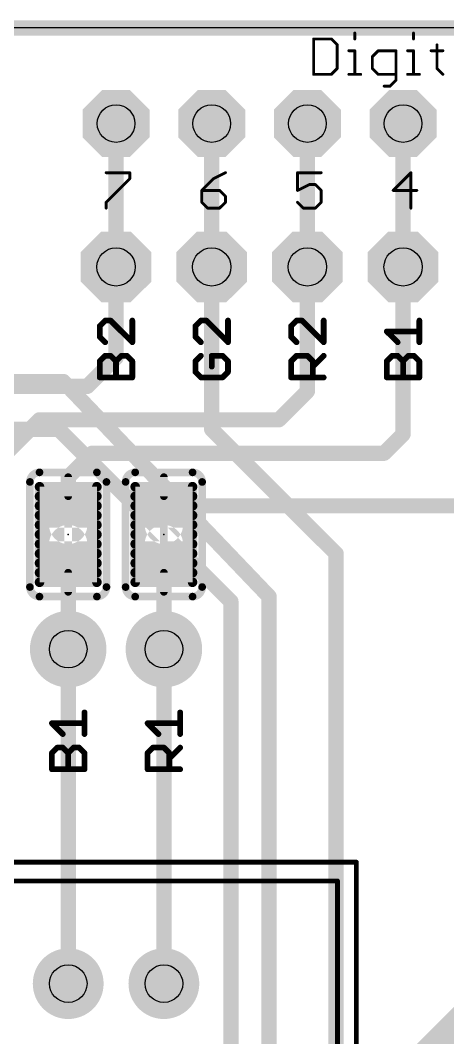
# Model space of a CAD drawing. Extents: x -15 to 76.8, y -9.1 to 59.1.
# Drawn here: x 43.18 to 54.52, y 26.5 to 53.54 of the extents above; entities that cross this region are included whole.
import ezdxf

# ---------------------------------------------------------------- set-up
doc = ezdxf.new("R2010")
doc.units = 0
for name, color, linetype in [('1', 12, 'CONTINUOUS'), ('16', 5, 'CONTINUOUS'), ('17', 110, 'CONTINUOUS'), ('20', 53, 'CONTINUOUS'), ('21', 40, 'CONTINUOUS'), ('23', 53, 'CONTINUOUS'), ('29', 253, 'CONTINUOUS'), ('44', 253, 'CONTINUOUS'), ('51', 253, 'CONTINUOUS')]:
    doc.layers.add(name, color=color, linetype=linetype)

# ---------------------------------------------------------------- blocks, each defined once
blk = doc.blocks.new('RECT')
blk.add_solid([(-0.5, -0.5), (0.5, -0.5), (-0.5, 0.5), (0.5, 0.5)])
blk = doc.blocks.new('OCTAGONP')
at = {"const_width": 0.5}
blk.add_lwpolyline([(-0.25, -0.1036), (-0.25, 0.1036), (-0.1036, 0.25), (0.1036, 0.25), (0.25, 0.1036), (0.25, -0.1036), (0.1036, -0.25), (-0.1036, -0.25), (-0.25, -0.1036), (-0.25, 0.1036)], dxfattribs=at)
blk = doc.blocks.new('ROUNDP')
at = {"const_width": 0.5}
blk.add_lwpolyline([(0, -0.25, 1), (0, 0.25, 1), (0, -0.25)], format="xyb", dxfattribs=at)

msp = doc.modelspace()

# ---------------------------------------------------------------- linework, layer by layer
at = {"layer": '1'}
for points, const_width in [([(0, 53.34), (68.58, 53.34)], 0.4064), ([(45.72, 44.577), (45.72, 46.99)], 0.4064), ([(50.8, 43.688), (50.8, 46.99)], 0.4064), ([(53.34, 42.545), (53.34, 46.99)], 0.4064), ([(44.958, 43.815), (45.72, 44.577)], 0.4064), ([(42.545, 43.815), (44.958, 43.815)], 0.4064), ([(50.038, 42.926), (50.8, 43.688)], 0.4064), ([(41.91, 41.148), (43.688, 42.926)], 0.4064), ([(43.688, 42.926), (50.038, 42.926)], 0.4064), ([(52.832, 42.037), (53.34, 42.545)], 0.4064), ([(44.45, 41.402), (45.085, 42.037)], 0.4064), ([(45.085, 42.037), (52.832, 42.037)], 0.4064), ([(44.45, 40.64), (44.45, 41.402)], 0.4064), ([(46.99, 40.64), (56.134, 40.64)], 0.4064), ([(44.45, 36.83), (44.45, 39.116)], 0.4064), ([(46.99, 39.116), (46.99, 36.83)], 0.4064), ([(60.706, 32.766), (49.3014, 21.3614)], 0.8128)]:
    msp.add_lwpolyline(points, dxfattribs=dict(at, const_width=const_width))
at = {"layer": '1', "const_width": 0.2032}
for points in [[(45.8216, 46.99, 1), (45.6184, 46.99)], [(50.9016, 46.99, 1), (50.6984, 46.99)], [(53.4416, 46.99, 1), (53.2384, 46.99)], [(45.6184, 44.577, 1), (45.8216, 44.577)], [(45.7918, 44.5052, 1), (45.6482, 44.6488)], [(44.8862, 43.8868, 1), (45.0298, 43.7432)], [(44.958, 43.7134, 1), (44.958, 43.9166)], [(50.8718, 43.6162, 1), (50.7282, 43.7598)], [(50.6984, 43.688, 1), (50.9016, 43.688)], [(43.688, 43.0276, 1), (43.688, 42.8244)], [(43.7598, 42.8542, 1), (43.6162, 42.9978)], [(49.9662, 42.9978, 1), (50.1098, 42.8542)], [(50.038, 42.8244, 1), (50.038, 43.0276)], [(53.4118, 42.4732, 1), (53.2682, 42.6168)], [(53.2384, 42.545, 1), (53.4416, 42.545)], [(45.085, 42.1386, 1), (45.085, 41.9354)], [(45.1568, 41.9652, 1), (45.0132, 42.1088)], [(52.7602, 42.1088, 1), (52.9038, 41.9652)], [(52.832, 41.9354, 1), (52.832, 42.1386)], [(44.5516, 41.402, 1), (44.3484, 41.402)], [(44.3782, 41.4738, 1), (44.5218, 41.3302)], [(46.99, 40.7416, 1), (46.99, 40.5384)], [(44.3484, 40.64, 1), (44.5516, 40.64)], [(44.5516, 39.116, 1), (44.3484, 39.116)], [(47.0916, 39.116, 1), (46.8884, 39.116)], [(44.3484, 36.83, 1), (44.5516, 36.83)], [(46.8884, 36.83, 1), (47.0916, 36.83)]]:
    msp.add_lwpolyline(points, format="xyb", dxfattribs=at)
at = {"layer": '16', "const_width": 0.4064}
for points in [[(0, 53.34), (68.58, 53.34)], [(45.72, 50.8), (45.72, 46.99)], [(48.26, 50.8), (48.26, 46.99)], [(50.8, 50.8), (50.8, 46.99)], [(53.34, 50.8), (53.34, 46.99)], [(48.26, 42.672), (48.26, 46.99)], [(40.386, 43.942), (44.323, 43.942)], [(44.323, 43.942), (49.784, 38.227)], [(40.132, 42.672), (44.196, 42.672)], [(44.196, 42.672), (48.768, 38.1)], [(51.562, 39.37), (48.26, 42.672)], [(51.562, 11.176), (51.562, 39.37)], [(49.784, 38.227), (49.784, 10.922)], [(48.768, 38.1), (48.768, 10.795)], [(44.45, 36.83), (44.45, 27.94)], [(46.99, 27.94), (46.99, 36.83)]]:
    msp.add_lwpolyline(points, dxfattribs=at)
at = {"layer": '16', "const_width": 0.2032}
for points in [[(45.8216, 50.8, 1), (45.6184, 50.8)], [(48.3616, 50.8, 1), (48.1584, 50.8)], [(50.9016, 50.8, 1), (50.6984, 50.8)], [(53.4416, 50.8, 1), (53.2384, 50.8)], [(45.6184, 46.99, 1), (45.8216, 46.99)], [(48.3616, 46.99, 1), (48.1584, 46.99)], [(48.1584, 46.99, 1), (48.3616, 46.99)], [(50.6984, 46.99, 1), (50.9016, 46.99)], [(53.2384, 46.99, 1), (53.4416, 46.99)], [(44.3965, 44.0122, 1), (44.2495, 43.8718)], [(44.323, 43.8404, 1), (44.323, 44.0436)], [(44.2678, 42.7438, 1), (44.1242, 42.6002)], [(44.196, 42.5704, 1), (44.196, 42.7736)], [(48.1584, 42.672, 1), (48.3616, 42.672)], [(48.3318, 42.7438, 1), (48.1882, 42.6002)], [(51.6636, 39.37, 1), (51.4604, 39.37)], [(51.4902, 39.2982, 1), (51.6338, 39.4418)], [(49.8856, 38.227, 1), (49.6824, 38.227)], [(49.7105, 38.1568, 1), (49.8575, 38.2972)], [(48.8696, 38.1, 1), (48.6664, 38.1)], [(48.6962, 38.0282, 1), (48.8398, 38.1718)], [(44.5516, 36.83, 1), (44.3484, 36.83)], [(47.0916, 36.83, 1), (46.8884, 36.83)], [(44.3484, 27.94, 1), (44.5516, 27.94)], [(46.8884, 27.94, 1), (47.0916, 27.94)]]:
    msp.add_lwpolyline(points, format="xyb", dxfattribs=at)
at = {"layer": '20'}
msp.add_line((64.516, 53.34), (0, 53.34), dxfattribs=at)
at = {"layer": '21'}
for points, const_width in [([(50.9841, 53.0487, 1), (50.946, 53.0487)], 0.0381), ([(50.9651, 53.0678, 1), (50.9651, 53.0297)], 0.0381), ([(51.4489, 53.0622, 1), (51.4219, 53.0352)], 0.0381), ([(51.4354, 53.0297, 1), (51.4354, 53.0678)], 0.0381), ([(52.0764, 53.2055, 1), (52.0383, 53.2055)], 0.0381), ([(52.0383, 53.0487, 1), (52.0764, 53.0487)], 0.0381), ([(53.6356, 53.2055, 1), (53.5975, 53.2055)], 0.0381), ([(53.5975, 53.0487, 1), (53.6356, 53.0487)], 0.0381), ([(51.6112, 52.8919, 1), (51.5731, 52.8919)], 0.0381), ([(51.5787, 52.8785, 1), (51.6056, 52.9054)], 0.0381), ([(51.9006, 52.7542, 1), (51.9006, 52.7161)], 0.0381), ([(52.0764, 52.7352, 1), (52.0383, 52.7352)], 0.0381), ([(52.0574, 52.7161, 1), (52.0574, 52.7542)], 0.0381), ([(52.6811, 52.7542, 1), (52.6811, 52.7161)], 0.0381), ([(52.6945, 52.7217, 1), (52.6676, 52.7486)], 0.0381), ([(53.1704, 52.7352, 1), (53.1323, 52.7352)], 0.0381), ([(53.1514, 52.7161, 1), (53.1514, 52.7542)], 0.0381), ([(53.4598, 52.7542, 1), (53.4598, 52.7161)], 0.0381), ([(53.6356, 52.7352, 1), (53.5975, 52.7352)], 0.0381), ([(53.6166, 52.7161, 1), (53.6166, 52.7542)], 0.0381), ([(54.0835, 52.7542, 1), (54.0835, 52.7161)], 0.0381), ([(54.2593, 52.8919, 1), (54.2212, 52.8919)], 0.0381), ([(54.397, 52.7161, 1), (54.397, 52.7542)], 0.0381), ([(52.5433, 52.5784, 1), (52.5052, 52.5784)], 0.0381), ([(52.5108, 52.5919, 1), (52.5378, 52.5649)], 0.0381), ([(51.5731, 52.2649, 1), (51.6112, 52.2649)], 0.0381), ([(51.6056, 52.2514, 1), (51.5787, 52.2783)], 0.0381), ([(52.5378, 52.2783, 1), (52.5108, 52.2514)], 0.0381), ([(52.5052, 52.2649, 1), (52.5433, 52.2649)], 0.0381), ([(54.2537, 52.2783, 1), (54.2268, 52.2514)], 0.0381), ([(54.2212, 52.2649, 1), (54.2593, 52.2649)], 0.0381), ([(50.946, 52.1081, 1), (50.9841, 52.1081)], 0.0381), ([(50.9651, 52.1272, 1), (50.9651, 52.0891)], 0.0381), ([(51.4219, 52.1216, 1), (51.4489, 52.0946)], 0.0381), ([(51.4354, 52.0891, 1), (51.4354, 52.1272)], 0.0381), ([(51.9006, 52.1272, 1), (51.9006, 52.0891)], 0.0381), ([(52.0383, 52.1081, 1), (52.0764, 52.1081)], 0.0381), ([(52.2142, 52.0891, 1), (52.2142, 52.1272)], 0.0381), ([(52.6811, 52.1272, 1), (52.6811, 52.0891)], 0.0381), ([(52.6676, 52.0946, 1), (52.6945, 52.1216)], 0.0381), ([(53.1323, 51.9513, 1), (53.1704, 51.9513)], 0.0381), ([(53.1648, 51.9379, 1), (53.1379, 51.9648)], 0.0381), ([(53.1514, 52.0891, 1), (53.1514, 52.1272)], 0.0381), ([(53.4598, 52.1272, 1), (53.4598, 52.0891)], 0.0381), ([(53.5975, 52.1081, 1), (53.6356, 52.1081)], 0.0381), ([(53.7734, 52.0891, 1), (53.7734, 52.1272)], 0.0381), ([(54.3836, 52.0946, 1), (54.4105, 52.1216)], 0.0381), ([(52.8378, 51.8136, 1), (52.8378, 51.7755)], 0.0381), ([(52.9811, 51.808, 1), (53.0081, 51.7811)], 0.0381), ([(52.9946, 51.7755, 1), (52.9946, 51.8136)], 0.0381), ([(45.4576, 49.5118, 1), (45.4576, 49.4737)], 0.0381), ([(46.1037, 49.4927, 1), (46.0656, 49.4927)], 0.0381), ([(46.0847, 49.4737, 1), (46.0847, 49.5118)], 0.0381), ([(48.6332, 49.4757, 1), (48.6161, 49.5097)], 0.0381), ([(50.5376, 49.5118, 1), (50.5376, 49.4737)], 0.0381), ([(50.5566, 49.4927, 1), (50.5185, 49.4927)], 0.0381), ([(51.1647, 49.4737, 1), (51.1647, 49.5118)], 0.0381), ([(53.5669, 49.4927, 1), (53.5288, 49.4927)], 0.0381), ([(53.5614, 49.4792, 1), (53.5344, 49.5062)], 0.0381), ([(46.0656, 49.3359, 1), (46.1037, 49.3359)], 0.0381), ([(46.0981, 49.3225, 1), (46.0712, 49.3494)], 0.0381), ([(48.3026, 49.353, 1), (48.3196, 49.3189)], 0.0381), ([(48.3246, 49.3225, 1), (48.2976, 49.3494)], 0.0381), ([(50.8511, 49.1982, 1), (50.8511, 49.1601)], 0.0381), ([(50.8596, 49.1621, 1), (50.8426, 49.1962)], 0.0381), ([(51.0214, 49.1926, 1), (50.9944, 49.1657)], 0.0381), ([(51.0079, 49.1601, 1), (51.0079, 49.1982)], 0.0381), ([(48.0166, 49.0224, 1), (47.9785, 49.0224)], 0.0381), ([(47.9976, 49.0415, 1), (47.9976, 49.0034)], 0.0381), ([(47.9841, 49.0359, 1), (48.0111, 49.0089)], 0.0381), ([(48.4814, 49.0359, 1), (48.4544, 49.0089)], 0.0381), ([(48.4679, 49.0034, 1), (48.4679, 49.0415)], 0.0381), ([(50.5291, 49.0394, 1), (50.5461, 49.0054)], 0.0381), ([(50.5185, 49.0224, 1), (50.5566, 49.0224)], 0.0381), ([(51.1837, 49.0224, 1), (51.1456, 49.0224)], 0.0381), ([(51.1512, 49.0089, 1), (51.1781, 49.0359)], 0.0381), ([(53.0776, 49.0415, 1), (53.0776, 49.0034)], 0.0381), ([(53.0641, 49.0359, 1), (53.0911, 49.0089)], 0.0381), ([(53.7047, 49.0034, 1), (53.7047, 49.0415)], 0.0381), ([(45.4766, 48.7089, 1), (45.4385, 48.7089)], 0.0381), ([(45.4441, 48.7223, 1), (45.4711, 48.6954)], 0.0381), ([(47.9785, 48.7089, 1), (48.0166, 48.7089)], 0.0381), ([(48.0111, 48.7223, 1), (47.9841, 48.6954)], 0.0381), ([(48.6437, 48.8656, 1), (48.6056, 48.8656)], 0.0381), ([(48.6056, 48.7089, 1), (48.6437, 48.7089)], 0.0381), ([(48.6112, 48.8522, 1), (48.6381, 48.8791)], 0.0381), ([(48.6381, 48.6954, 1), (48.6112, 48.7223)], 0.0381), ([(50.5511, 48.7223, 1), (50.5241, 48.6954)], 0.0381), ([(51.1456, 48.7089, 1), (51.1837, 48.7089)], 0.0381), ([(51.1781, 48.6954, 1), (51.1512, 48.7223)], 0.0381), ([(45.4385, 48.5521, 1), (45.4766, 48.5521)], 0.0381), ([(48.1543, 48.5712, 1), (48.1543, 48.5331)], 0.0381), ([(48.1409, 48.5386, 1), (48.1678, 48.5656)], 0.0381), ([(48.4544, 48.5656, 1), (48.4814, 48.5386)], 0.0381), ([(48.4679, 48.5331, 1), (48.4679, 48.5712)], 0.0381), ([(50.6943, 48.5712, 1), (50.6943, 48.5331)], 0.0381), ([(50.6809, 48.5386, 1), (50.7078, 48.5656)], 0.0381), ([(50.9944, 48.5656, 1), (51.0214, 48.5386)], 0.0381), ([(51.0079, 48.5331, 1), (51.0079, 48.5712)], 0.0381), ([(53.5288, 48.5521, 1), (53.5669, 48.5521)], 0.0381), ([(45.2605, 45.4468, 1), (45.3144, 45.3929)], 0.0762), ([(45.3256, 45.4199, 1), (45.2494, 45.4199)], 0.0762), ([(45.4315, 45.602, 1), (45.4315, 45.5258)], 0.0762), ([(45.4585, 45.537, 1), (45.4046, 45.5908)], 0.0762), ([(45.6025, 45.5908, 1), (45.5486, 45.537)], 0.0762), ([(45.5756, 45.5258, 1), (45.5756, 45.602)], 0.0762), ([(46.1899, 45.5639, 1), (46.1137, 45.5639)], 0.0762), ([(47.8005, 45.4468, 1), (47.8544, 45.3929)], 0.0762), ([(47.8656, 45.4199, 1), (47.7894, 45.4199)], 0.0762), ([(47.9715, 45.602, 1), (47.9715, 45.5258)], 0.0762), ([(47.9985, 45.537, 1), (47.9446, 45.5908)], 0.0762), ([(48.1425, 45.5908, 1), (48.0886, 45.537)], 0.0762), ([(48.1156, 45.5258, 1), (48.1156, 45.602)], 0.0762), ([(48.7299, 45.5639, 1), (48.6537, 45.5639)], 0.0762), ([(50.3405, 45.4468, 1), (50.3944, 45.3929)], 0.0762), ([(50.4056, 45.4199, 1), (50.3294, 45.4199)], 0.0762), ([(50.5115, 45.602, 1), (50.5115, 45.5258)], 0.0762), ([(50.5385, 45.537, 1), (50.4846, 45.5908)], 0.0762), ([(50.6825, 45.5908, 1), (50.6286, 45.537)], 0.0762), ([(50.6556, 45.5258, 1), (50.6556, 45.602)], 0.0762), ([(51.2699, 45.5639, 1), (51.1937, 45.5639)], 0.0762), ([(53.8099, 45.5639, 1), (53.7337, 45.5639)], 0.0762), ([(45.3144, 45.1587, 1), (45.2605, 45.1048)], 0.0762), ([(45.2494, 45.1317, 1), (45.3256, 45.1317)], 0.0762), ([(47.8544, 45.1587, 1), (47.8005, 45.1048)], 0.0762), ([(47.7894, 45.1317, 1), (47.8656, 45.1317)], 0.0762), ([(50.3944, 45.1587, 1), (50.3405, 45.1048)], 0.0762), ([(50.3294, 45.1317, 1), (50.4056, 45.1317)], 0.0762), ([(52.9344, 45.3027, 1), (52.8805, 45.2489)], 0.0762), ([(52.9075, 45.3139, 1), (52.9075, 45.2377)], 0.0762), ([(53.7718, 45.2377, 1), (53.7718, 45.3139)], 0.0762), ([(45.4046, 44.9607, 1), (45.4585, 45.0146)], 0.0762), ([(46.1137, 44.9877, 1), (46.1899, 44.9877)], 0.0762), ([(46.1249, 44.9607, 1), (46.1787, 45.0146)], 0.0762), ([(47.9446, 44.9607, 1), (47.9985, 45.0146)], 0.0762), ([(48.6537, 44.9877, 1), (48.7299, 44.9877)], 0.0762), ([(48.6649, 44.9607, 1), (48.7187, 45.0146)], 0.0762), ([(50.4846, 44.9607, 1), (50.5385, 45.0146)], 0.0762), ([(51.1937, 44.9877, 1), (51.2699, 44.9877)], 0.0762), ([(51.2049, 44.9607, 1), (51.2587, 45.0146)], 0.0762), ([(53.1686, 44.9607, 1), (53.2225, 45.0146)], 0.0762), ([(53.7337, 44.9877, 1), (53.8099, 44.9877)], 0.0762), ([(45.4315, 44.6665, 1), (45.4315, 44.5903)], 0.0762), ([(45.4585, 44.6014, 1), (45.4046, 44.6553)], 0.0762), ([(45.6025, 44.6553, 1), (45.5486, 44.6014)], 0.0762), ([(45.5756, 44.5903, 1), (45.5756, 44.6665)], 0.0762), ([(45.8637, 44.6665, 1), (45.8637, 44.5903)], 0.0762), ([(45.8906, 44.6014, 1), (45.8367, 44.6553)], 0.0762), ([(46.0347, 44.6553, 1), (45.9808, 44.6014)], 0.0762), ([(46.0077, 44.5903, 1), (46.0077, 44.6665)], 0.0762), ([(47.9985, 44.6014, 1), (47.9446, 44.6553)], 0.0762), ([(48.2596, 44.6665, 1), (48.2596, 44.5903)], 0.0762), ([(48.2977, 44.6284, 1), (48.2215, 44.6284)], 0.0762), ([(48.5747, 44.6553, 1), (48.5208, 44.6014)], 0.0762), ([(48.5477, 44.5903, 1), (48.5477, 44.6665)], 0.0762), ([(50.5115, 44.6665, 1), (50.5115, 44.5903)], 0.0762), ([(50.5385, 44.6014, 1), (50.4846, 44.6553)], 0.0762), ([(50.8266, 44.6553, 1), (50.7727, 44.6014)], 0.0762), ([(50.7996, 44.5903, 1), (50.7996, 44.6665)], 0.0762), ([(51.2587, 44.6014, 1), (51.2049, 44.6553)], 0.0762), ([(53.0515, 44.6665, 1), (53.0515, 44.5903)], 0.0762), ([(53.0785, 44.6014, 1), (53.0246, 44.6553)], 0.0762), ([(53.2225, 44.6553, 1), (53.1686, 44.6014)], 0.0762), ([(53.1956, 44.5903, 1), (53.1956, 44.6665)], 0.0762), ([(53.4837, 44.6665, 1), (53.4837, 44.5903)], 0.0762), ([(53.5106, 44.6014, 1), (53.4567, 44.6553)], 0.0762), ([(53.6547, 44.6553, 1), (53.6008, 44.6014)], 0.0762), ([(53.6277, 44.5903, 1), (53.6277, 44.6665)], 0.0762), ([(45.2605, 44.5113, 1), (45.3144, 44.4574)], 0.0762), ([(45.3256, 44.4843, 1), (45.2494, 44.4843)], 0.0762), ([(45.7577, 44.4843, 1), (45.6815, 44.4843)], 0.0762), ([(45.6927, 44.5113, 1), (45.7466, 44.4574)], 0.0762), ([(45.6927, 44.4574, 1), (45.7466, 44.5113)], 0.0762), ([(46.1899, 44.4843, 1), (46.1137, 44.4843)], 0.0762), ([(46.1249, 44.4574, 1), (46.1787, 44.5113)], 0.0762), ([(47.8005, 44.5113, 1), (47.8544, 44.4574)], 0.0762), ([(47.8656, 44.4843, 1), (47.7894, 44.4843)], 0.0762), ([(48.2215, 44.3403, 1), (48.2977, 44.3403)], 0.0762), ([(48.7299, 44.4843, 1), (48.6537, 44.4843)], 0.0762), ([(48.6649, 44.4574, 1), (48.7187, 44.5113)], 0.0762), ([(50.3405, 44.5113, 1), (50.3944, 44.4574)], 0.0762), ([(50.4056, 44.4843, 1), (50.3294, 44.4843)], 0.0762), ([(50.9167, 44.3672, 1), (50.9706, 44.3133)], 0.0762), ([(50.9818, 44.4843, 1), (50.9056, 44.4843)], 0.0762), ([(50.9167, 44.4574, 1), (50.9706, 44.5113)], 0.0762), ([(52.8805, 44.5113, 1), (52.9344, 44.4574)], 0.0762), ([(52.9456, 44.4843, 1), (52.8694, 44.4843)], 0.0762), ([(53.3777, 44.4843, 1), (53.3015, 44.4843)], 0.0762), ([(53.3127, 44.5113, 1), (53.3666, 44.4574)], 0.0762), ([(53.3127, 44.4574, 1), (53.3666, 44.5113)], 0.0762), ([(53.8099, 44.4843, 1), (53.7337, 44.4843)], 0.0762), ([(53.7449, 44.4574, 1), (53.7987, 44.5113)], 0.0762), ([(45.2875, 44.0903, 1), (45.2875, 44.0141)], 0.0762), ([(45.2494, 44.0522, 1), (45.3256, 44.0522)], 0.0762), ([(45.6815, 44.0522, 1), (45.7577, 44.0522)], 0.0762), ([(46.1137, 44.0522, 1), (46.1899, 44.0522)], 0.0762), ([(46.1518, 44.0141, 1), (46.1518, 44.0903)], 0.0762), ([(47.8544, 44.2232, 1), (47.8005, 44.1693)], 0.0762), ([(47.7894, 44.1962, 1), (47.8656, 44.1962)], 0.0762), ([(47.9715, 44.0903, 1), (47.9715, 44.0141)], 0.0762), ([(47.9446, 44.0252, 1), (47.9985, 44.0791)], 0.0762), ([(48.5208, 44.0791, 1), (48.5747, 44.0252)], 0.0762), ([(48.5477, 44.0141, 1), (48.5477, 44.0903)], 0.0762), ([(48.6537, 44.1962, 1), (48.7299, 44.1962)], 0.0762), ([(48.7187, 44.1693, 1), (48.6649, 44.2232)], 0.0762), ([(50.3675, 44.0903, 1), (50.3675, 44.0141)], 0.0762), ([(50.3294, 44.0522, 1), (50.4056, 44.0522)], 0.0762), ([(50.9056, 44.0522, 1), (50.9818, 44.0522)], 0.0762), ([(51.2318, 44.0141, 1), (51.2318, 44.0903)], 0.0762), ([(52.9075, 44.0903, 1), (52.9075, 44.0141)], 0.0762), ([(52.8694, 44.0522, 1), (52.9456, 44.0522)], 0.0762), ([(53.3015, 44.0522, 1), (53.3777, 44.0522)], 0.0762), ([(53.7337, 44.0522, 1), (53.8099, 44.0522)], 0.0762), ([(53.7718, 44.0141, 1), (53.7718, 44.0903)], 0.0762), ([(43.688, 41.529, 0.4142), (43.434, 41.275)], 0.2032), ([(43.4848, 41.275, 1), (43.3832, 41.275)], 0.1016), ([(43.688, 41.5798, 1), (43.688, 41.4782)], 0.1016), ([(43.688, 41.4782, 1), (43.688, 41.5798)], 0.1016), ([(45.466, 41.275, 0.4142), (45.212, 41.529)], 0.2032), ([(45.212, 41.5798, 1), (45.212, 41.4782)], 0.1016), ([(45.212, 41.4782, 1), (45.212, 41.5798)], 0.1016), ([(45.5168, 41.275, 1), (45.4152, 41.275)], 0.1016), ([(46.228, 41.529, 0.4142), (45.974, 41.275)], 0.2032), ([(46.0248, 41.275, 1), (45.9232, 41.275)], 0.1016), ([(46.228, 41.5798, 1), (46.228, 41.4782)], 0.1016), ([(46.228, 41.4782, 1), (46.228, 41.5798)], 0.1016), ([(48.006, 41.275, 0.4142), (47.752, 41.529)], 0.2032), ([(47.752, 41.5798, 1), (47.752, 41.4782)], 0.1016), ([(47.752, 41.4782, 1), (47.752, 41.5798)], 0.1016), ([(48.0568, 41.275, 1), (47.9552, 41.275)], 0.1016), ([(43.3832, 41.275, 1), (43.4848, 41.275)], 0.1016), ([(45.4152, 41.275, 1), (45.5168, 41.275)], 0.1016), ([(45.9232, 41.275, 1), (46.0248, 41.275)], 0.1016), ([(47.9552, 41.275, 1), (48.0568, 41.275)], 0.1016), ([(43.434, 38.481, 0.4142), (43.688, 38.227)], 0.2032), ([(43.4848, 38.481, 1), (43.3832, 38.481)], 0.1016), ([(43.3832, 38.481, 1), (43.4848, 38.481)], 0.1016), ([(45.212, 38.227, 0.4142), (45.466, 38.481)], 0.2032), ([(45.5168, 38.481, 1), (45.4152, 38.481)], 0.1016), ([(45.4152, 38.481, 1), (45.5168, 38.481)], 0.1016), ([(45.974, 38.481, 0.4142), (46.228, 38.227)], 0.2032), ([(46.0248, 38.481, 1), (45.9232, 38.481)], 0.1016), ([(45.9232, 38.481, 1), (46.0248, 38.481)], 0.1016), ([(47.752, 38.227, 0.4142), (48.006, 38.481)], 0.2032), ([(48.0568, 38.481, 1), (47.9552, 38.481)], 0.1016), ([(47.9552, 38.481, 1), (48.0568, 38.481)], 0.1016), ([(43.688, 38.2778, 1), (43.688, 38.1762)], 0.1016), ([(43.688, 38.1762, 1), (43.688, 38.2778)], 0.1016), ([(45.212, 38.2778, 1), (45.212, 38.1762)], 0.1016), ([(45.212, 38.1762, 1), (45.212, 38.2778)], 0.1016), ([(46.228, 38.2778, 1), (46.228, 38.1762)], 0.1016), ([(46.228, 38.1762, 1), (46.228, 38.2778)], 0.1016), ([(47.752, 38.2778, 1), (47.752, 38.1762)], 0.1016), ([(47.752, 38.1762, 1), (47.752, 38.2778)], 0.1016), ([(44.9199, 35.1499, 1), (44.8437, 35.1499)], 0.0762), ([(47.4599, 35.1499, 1), (47.3837, 35.1499)], 0.0762), ([(44.0444, 34.8887, 1), (43.9905, 34.8349)], 0.0762), ([(44.0175, 34.8999, 1), (44.0175, 34.8237)], 0.0762), ([(44.8818, 34.8237, 1), (44.8818, 34.8999)], 0.0762), ([(46.5844, 34.8887, 1), (46.5305, 34.8349)], 0.0762), ([(46.5575, 34.8999, 1), (46.5575, 34.8237)], 0.0762), ([(47.4218, 34.8237, 1), (47.4218, 34.8999)], 0.0762), ([(44.2786, 34.5467, 1), (44.3325, 34.6006)], 0.0762), ([(44.8437, 34.5737, 1), (44.9199, 34.5737)], 0.0762), ([(46.8186, 34.5467, 1), (46.8725, 34.6006)], 0.0762), ([(47.3837, 34.5737, 1), (47.4599, 34.5737)], 0.0762), ([(43.9905, 34.0973, 1), (44.0444, 34.0434)], 0.0762), ([(44.0556, 34.0703, 1), (43.9794, 34.0703)], 0.0762), ([(44.1615, 34.2525, 1), (44.1615, 34.1763)], 0.0762), ([(44.1885, 34.1874, 1), (44.1346, 34.2413)], 0.0762), ([(44.3325, 34.2413, 1), (44.2786, 34.1874)], 0.0762), ([(44.3056, 34.1763, 1), (44.3056, 34.2525)], 0.0762), ([(44.4877, 34.0703, 1), (44.4115, 34.0703)], 0.0762), ([(44.4227, 34.0973, 1), (44.4766, 34.0434)], 0.0762), ([(44.4227, 34.0434, 1), (44.4766, 34.0973)], 0.0762), ([(44.5937, 34.2525, 1), (44.5937, 34.1763)], 0.0762), ([(44.6206, 34.1874, 1), (44.5667, 34.2413)], 0.0762), ([(44.7647, 34.2413, 1), (44.7108, 34.1874)], 0.0762), ([(44.7377, 34.1763, 1), (44.7377, 34.2525)], 0.0762), ([(44.9199, 34.0703, 1), (44.8437, 34.0703)], 0.0762), ([(44.8549, 34.0434, 1), (44.9087, 34.0973)], 0.0762), ([(46.5305, 34.0973, 1), (46.5844, 34.0434)], 0.0762), ([(46.5956, 34.0703, 1), (46.5194, 34.0703)], 0.0762), ([(46.7015, 34.2525, 1), (46.7015, 34.1763)], 0.0762), ([(46.7285, 34.1874, 1), (46.6746, 34.2413)], 0.0762), ([(47.0166, 34.2413, 1), (46.9627, 34.1874)], 0.0762), ([(46.9896, 34.1763, 1), (46.9896, 34.2525)], 0.0762), ([(47.1718, 34.0703, 1), (47.0956, 34.0703)], 0.0762), ([(47.1067, 34.0434, 1), (47.1606, 34.0973)], 0.0762), ([(47.4487, 34.1874, 1), (47.3949, 34.2413)], 0.0762), ([(47.1067, 33.9532, 1), (47.1606, 33.8993)], 0.0762), ([(44.0175, 33.6763, 1), (44.0175, 33.6001)], 0.0762), ([(43.9794, 33.6382, 1), (44.0556, 33.6382)], 0.0762), ([(44.4115, 33.6382, 1), (44.4877, 33.6382)], 0.0762), ([(44.8437, 33.6382, 1), (44.9199, 33.6382)], 0.0762), ([(44.8818, 33.6001, 1), (44.8818, 33.6763)], 0.0762), ([(46.5575, 33.6763, 1), (46.5575, 33.6001)], 0.0762), ([(46.5194, 33.6382, 1), (46.5956, 33.6382)], 0.0762), ([(47.0956, 33.6382, 1), (47.1718, 33.6382)], 0.0762), ([(47.4218, 33.6001, 1), (47.4218, 33.6763)], 0.0762), ([(52.1318, 31.17, 1), (52.0682, 31.17)], 0.0635), ([(52.1, 31.1383, 1), (52.1, 31.2018)], 0.0635), ([(51.6318, 30.67, 1), (51.5682, 30.67)], 0.0635), ([(51.6, 30.6383, 1), (51.6, 30.7018)], 0.0635)]:
    msp.add_lwpolyline(points, format="xyb", dxfattribs=dict(at, const_width=const_width))
for points, const_width in [([(50.9651, 53.0487), (50.9651, 52.1081)], 0.0762), ([(51.4354, 53.0487), (50.9651, 53.0487)], 0.0762), ([(51.5922, 52.8919), (51.4354, 53.0487)], 0.0762), ([(52.0574, 53.2055), (52.0574, 53.0487)], 0.0762), ([(53.6166, 53.2055), (53.6166, 53.0487)], 0.0762), ([(51.5922, 52.2649), (51.5922, 52.8919)], 0.0762), ([(51.9006, 52.7352), (52.0574, 52.7352)], 0.0762), ([(52.0574, 52.7352), (52.0574, 52.1081)], 0.0762), ([(52.6811, 52.7352), (52.5243, 52.5784)], 0.0762), ([(53.1514, 52.7352), (52.6811, 52.7352)], 0.0762), ([(53.1514, 51.9513), (53.1514, 52.7352)], 0.0762), ([(53.4598, 52.7352), (53.6166, 52.7352)], 0.0762), ([(53.6166, 52.7352), (53.6166, 52.1081)], 0.0762), ([(54.0835, 52.7352), (54.397, 52.7352)], 0.0762), ([(54.2403, 52.8919), (54.2403, 52.2649)], 0.0762), ([(52.5243, 52.5784), (52.5243, 52.2649)], 0.0762), ([(51.4354, 52.1081), (51.5922, 52.2649)], 0.0762), ([(52.5243, 52.2649), (52.6811, 52.1081)], 0.0762), ([(54.2403, 52.2649), (54.397, 52.1081)], 0.0762), ([(50.9651, 52.1081), (51.4354, 52.1081)], 0.0762), ([(51.9006, 52.1081), (52.2142, 52.1081)], 0.0762), ([(52.6811, 52.1081), (53.1514, 52.1081)], 0.0762), ([(52.9946, 51.7946), (53.1514, 51.9513)], 0.0762), ([(53.4598, 52.1081), (53.7734, 52.1081)], 0.0762), ([(52.8378, 51.7946), (52.9946, 51.7946)], 0.0762), ([(45.4576, 49.4927), (46.0847, 49.4927)], 0.0762), ([(46.0847, 49.4927), (46.0847, 49.3359)], 0.0762), ([(48.6247, 49.4927), (48.3111, 49.3359)], 0.0762), ([(51.1647, 49.4927), (50.5376, 49.4927)], 0.0762), ([(50.5376, 49.4927), (50.5376, 49.0224)], 0.0762), ([(53.5479, 49.4927), (53.0776, 49.0224)], 0.0762), ([(53.5479, 48.5521), (53.5479, 49.4927)], 0.0762), ([(46.0847, 49.3359), (45.4576, 48.7089)], 0.0762), ([(48.3111, 49.3359), (47.9976, 49.0224)], 0.0762), ([(50.5376, 49.0224), (50.8511, 49.1792)], 0.0762), ([(50.8511, 49.1792), (51.0079, 49.1792)], 0.0762), ([(51.0079, 49.1792), (51.1647, 49.0224)], 0.0762), ([(47.9976, 49.0224), (47.9976, 48.7089)], 0.0762), ([(48.4679, 49.0224), (47.9976, 49.0224)], 0.0762), ([(48.6247, 48.8656), (48.4679, 49.0224)], 0.0762), ([(51.1647, 49.0224), (51.1647, 48.7089)], 0.0762), ([(53.0776, 49.0224), (53.7047, 49.0224)], 0.0762), ([(45.4576, 48.7089), (45.4576, 48.5521)], 0.0762), ([(47.9976, 48.7089), (48.1543, 48.5521)], 0.0762), ([(48.4679, 48.5521), (48.6247, 48.7089)], 0.0762), ([(48.6247, 48.7089), (48.6247, 48.8656)], 0.0762), ([(50.6943, 48.5521), (50.5376, 48.7089)], 0.0762), ([(51.1647, 48.7089), (51.0079, 48.5521)], 0.0762), ([(48.1543, 48.5521), (48.4679, 48.5521)], 0.0762), ([(51.0079, 48.5521), (50.6943, 48.5521)], 0.0762), ([(45.4315, 45.5639), (45.2875, 45.4199)], 0.1524), ([(45.2875, 45.4199), (45.2875, 45.1317)], 0.1524), ([(45.5756, 45.5639), (45.4315, 45.5639)], 0.1524), ([(46.1518, 44.9877), (45.5756, 45.5639)], 0.1524), ([(46.1518, 45.5639), (46.1518, 44.9877)], 0.1524), ([(47.9715, 45.5639), (47.8275, 45.4199)], 0.1524), ([(47.8275, 45.4199), (47.8275, 45.1317)], 0.1524), ([(48.1156, 45.5639), (47.9715, 45.5639)], 0.1524), ([(48.6918, 44.9877), (48.1156, 45.5639)], 0.1524), ([(48.6918, 45.5639), (48.6918, 44.9877)], 0.1524), ([(50.5115, 45.5639), (50.3675, 45.4199)], 0.1524), ([(50.3675, 45.4199), (50.3675, 45.1317)], 0.1524), ([(50.6556, 45.5639), (50.5115, 45.5639)], 0.1524), ([(51.2318, 44.9877), (50.6556, 45.5639)], 0.1524), ([(51.2318, 45.5639), (51.2318, 44.9877)], 0.1524), ([(53.7718, 44.9877), (53.7718, 45.5639)], 0.1524), ([(45.2875, 45.1317), (45.4315, 44.9877)], 0.1524), ([(47.8275, 45.1317), (47.9715, 44.9877)], 0.1524), ([(50.3675, 45.1317), (50.5115, 44.9877)], 0.1524), ([(53.1956, 44.9877), (52.9075, 45.2758)], 0.1524), ([(52.9075, 45.2758), (53.7718, 45.2758)], 0.1524), ([(45.2875, 44.4843), (45.4315, 44.6284)], 0.1524), ([(45.4315, 44.6284), (45.5756, 44.6284)], 0.1524), ([(45.5756, 44.6284), (45.7196, 44.4843)], 0.1524), ([(45.7196, 44.4843), (45.8637, 44.6284)], 0.1524), ([(45.8637, 44.6284), (46.0077, 44.6284)], 0.1524), ([(46.0077, 44.6284), (46.1518, 44.4843)], 0.1524), ([(47.9715, 44.6284), (47.8275, 44.4843)], 0.1524), ([(48.5477, 44.6284), (48.2596, 44.6284)], 0.1524), ([(48.2596, 44.6284), (48.2596, 44.3403)], 0.1524), ([(48.6918, 44.4843), (48.5477, 44.6284)], 0.1524), ([(50.3675, 44.4843), (50.5115, 44.6284)], 0.1524), ([(50.5115, 44.6284), (50.7996, 44.6284)], 0.1524), ([(50.7996, 44.6284), (50.9437, 44.4843)], 0.1524), ([(50.9437, 44.3403), (51.2318, 44.6284)], 0.1524), ([(52.9075, 44.4843), (53.0515, 44.6284)], 0.1524), ([(53.0515, 44.6284), (53.1956, 44.6284)], 0.1524), ([(53.1956, 44.6284), (53.3396, 44.4843)], 0.1524), ([(53.3396, 44.4843), (53.4837, 44.6284)], 0.1524), ([(53.4837, 44.6284), (53.6277, 44.6284)], 0.1524), ([(53.6277, 44.6284), (53.7718, 44.4843)], 0.1524), ([(45.2875, 44.0522), (45.2875, 44.4843)], 0.1524), ([(45.7196, 44.0522), (45.7196, 44.4843)], 0.1524), ([(46.1518, 44.4843), (46.1518, 44.0522)], 0.1524), ([(47.8275, 44.4843), (47.8275, 44.1962)], 0.1524), ([(48.6918, 44.1962), (48.6918, 44.4843)], 0.1524), ([(50.3675, 44.0522), (50.3675, 44.4843)], 0.1524), ([(50.9437, 44.4843), (50.9437, 44.0522)], 0.1524), ([(52.9075, 44.0522), (52.9075, 44.4843)], 0.1524), ([(53.3396, 44.0522), (53.3396, 44.4843)], 0.1524), ([(53.7718, 44.4843), (53.7718, 44.0522)], 0.1524), ([(46.1518, 44.0522), (45.2875, 44.0522)], 0.1524), ([(47.8275, 44.1962), (47.9715, 44.0522)], 0.1524), ([(47.9715, 44.0522), (48.5477, 44.0522)], 0.1524), ([(48.5477, 44.0522), (48.6918, 44.1962)], 0.1524), ([(51.2318, 44.0522), (50.3675, 44.0522)], 0.1524), ([(53.7718, 44.0522), (52.9075, 44.0522)], 0.1524), ([(43.434, 38.481), (43.434, 41.275)], 0.2032), ([(43.688, 41.529), (45.212, 41.529)], 0.2032), ([(45.466, 41.275), (45.466, 38.481)], 0.2032), ([(45.974, 38.481), (45.974, 41.275)], 0.2032), ([(46.228, 41.529), (47.752, 41.529)], 0.2032), ([(48.006, 41.275), (48.006, 38.481)], 0.2032), ([(43.688, 38.227), (45.212, 38.227)], 0.2032), ([(46.228, 38.227), (47.752, 38.227)], 0.2032), ([(44.8818, 34.5737), (44.8818, 35.1499)], 0.1524), ([(47.4218, 34.5737), (47.4218, 35.1499)], 0.1524), ([(44.3056, 34.5737), (44.0175, 34.8618)], 0.1524), ([(44.0175, 34.8618), (44.8818, 34.8618)], 0.1524), ([(46.8456, 34.5737), (46.5575, 34.8618)], 0.1524), ([(46.5575, 34.8618), (47.4218, 34.8618)], 0.1524), ([(44.0175, 34.0703), (44.1615, 34.2144)], 0.1524), ([(44.0175, 33.6382), (44.0175, 34.0703)], 0.1524), ([(44.1615, 34.2144), (44.3056, 34.2144)], 0.1524), ([(44.3056, 34.2144), (44.4496, 34.0703)], 0.1524), ([(44.4496, 34.0703), (44.5937, 34.2144)], 0.1524), ([(44.4496, 33.6382), (44.4496, 34.0703)], 0.1524), ([(44.5937, 34.2144), (44.7377, 34.2144)], 0.1524), ([(44.7377, 34.2144), (44.8818, 34.0703)], 0.1524), ([(44.8818, 34.0703), (44.8818, 33.6382)], 0.1524), ([(46.5575, 34.0703), (46.7015, 34.2144)], 0.1524), ([(46.5575, 33.6382), (46.5575, 34.0703)], 0.1524), ([(46.7015, 34.2144), (46.9896, 34.2144)], 0.1524), ([(46.9896, 34.2144), (47.1337, 34.0703)], 0.1524), ([(47.1337, 33.9263), (47.4218, 34.2144)], 0.1524), ([(47.1337, 34.0703), (47.1337, 33.6382)], 0.1524), ([(44.8818, 33.6382), (44.0175, 33.6382)], 0.1524), ([(47.4218, 33.6382), (46.5575, 33.6382)], 0.1524), ([(52.1, 31.17), (24.1, 31.17)], 0.127), ([(52.1, 22.17), (52.1, 31.17)], 0.127), ([(51.6, 30.67), (39.9, 30.67)], 0.127), ([(51.6, 22.67), (51.6, 30.67)], 0.127)]:
    msp.add_lwpolyline(points, dxfattribs=dict(at, const_width=const_width))
at = {"layer": '23'}
for p in [(44.45, 39.878), (46.99, 39.878)]:
    msp.add_point(p, dxfattribs=at)
at = {"layer": '29', "const_width": 0.254}
for points in [[(43.688, 38.608), (43.688, 41.148)], [(43.688, 41.148), (45.212, 41.148)], [(45.212, 41.148), (45.212, 38.608)], [(46.228, 38.608), (46.228, 41.148)], [(46.228, 41.148), (47.752, 41.148)], [(47.752, 41.148), (47.752, 38.608)], [(43.688, 40.894), (45.212, 40.894)], [(46.228, 40.894), (47.752, 40.894)], [(43.688, 40.64), (45.212, 40.64)], [(46.228, 40.64), (47.752, 40.64)], [(43.688, 40.386), (45.212, 40.386)], [(46.228, 40.386), (47.752, 40.386)], [(43.688, 40.132), (45.212, 40.132)], [(46.228, 40.132), (47.752, 40.132)], [(43.688, 39.878), (45.212, 39.878)], [(43.688, 39.624), (45.212, 39.624)], [(46.228, 39.878), (47.752, 39.878)], [(46.228, 39.624), (47.752, 39.624)], [(43.688, 39.37), (45.212, 39.37)], [(46.228, 39.37), (47.752, 39.37)], [(43.688, 39.116), (45.212, 39.116)], [(46.228, 39.116), (47.752, 39.116)], [(43.688, 38.862), (45.212, 38.862)], [(46.228, 38.862), (47.752, 38.862)], [(45.212, 38.608), (43.688, 38.608)], [(43.688, 38.608), (45.212, 38.608)], [(47.752, 38.608), (46.228, 38.608)], [(46.228, 38.608), (47.752, 38.608)]]:
    msp.add_lwpolyline(points, dxfattribs=at)
at = {"layer": '29', "const_width": 0.127}
for points in [[(43.7515, 41.148, 1), (43.6245, 41.148)], [(43.688, 41.2115, 1), (43.688, 41.0845)], [(45.2755, 41.148, 1), (45.1485, 41.148)], [(45.212, 41.0845, 1), (45.212, 41.2115)], [(46.2915, 41.148, 1), (46.1645, 41.148)], [(46.228, 41.2115, 1), (46.228, 41.0845)], [(47.8155, 41.148, 1), (47.6885, 41.148)], [(47.752, 41.0845, 1), (47.752, 41.2115)], [(43.688, 40.9575, 1), (43.688, 40.8305)], [(45.212, 40.8305, 1), (45.212, 40.9575)], [(46.228, 40.9575, 1), (46.228, 40.8305)], [(47.752, 40.8305, 1), (47.752, 40.9575)], [(43.688, 40.7035, 1), (43.688, 40.5765)], [(45.212, 40.5765, 1), (45.212, 40.7035)], [(46.228, 40.7035, 1), (46.228, 40.5765)], [(47.752, 40.5765, 1), (47.752, 40.7035)], [(43.688, 40.4495, 1), (43.688, 40.3225)], [(45.212, 40.3225, 1), (45.212, 40.4495)], [(46.228, 40.4495, 1), (46.228, 40.3225)], [(47.752, 40.3225, 1), (47.752, 40.4495)], [(43.688, 40.1955, 1), (43.688, 40.0685)], [(45.212, 40.0685, 1), (45.212, 40.1955)], [(46.228, 40.1955, 1), (46.228, 40.0685)], [(47.752, 40.0685, 1), (47.752, 40.1955)], [(43.688, 39.9415, 1), (43.688, 39.8145)], [(43.688, 39.6875, 1), (43.688, 39.5605)], [(45.212, 39.8145, 1), (45.212, 39.9415)], [(45.212, 39.5605, 1), (45.212, 39.6875)], [(46.228, 39.9415, 1), (46.228, 39.8145)], [(46.228, 39.6875, 1), (46.228, 39.5605)], [(47.752, 39.8145, 1), (47.752, 39.9415)], [(47.752, 39.5605, 1), (47.752, 39.6875)], [(43.688, 39.4335, 1), (43.688, 39.3065)], [(45.212, 39.3065, 1), (45.212, 39.4335)], [(46.228, 39.4335, 1), (46.228, 39.3065)], [(47.752, 39.3065, 1), (47.752, 39.4335)], [(43.688, 39.1795, 1), (43.688, 39.0525)], [(45.212, 39.0525, 1), (45.212, 39.1795)], [(46.228, 39.1795, 1), (46.228, 39.0525)], [(47.752, 39.0525, 1), (47.752, 39.1795)], [(43.688, 38.9255, 1), (43.688, 38.7985)], [(45.212, 38.7985, 1), (45.212, 38.9255)], [(46.228, 38.9255, 1), (46.228, 38.7985)], [(47.752, 38.7985, 1), (47.752, 38.9255)], [(43.688, 38.6715, 1), (43.688, 38.5445)], [(43.688, 38.6715, 1), (43.688, 38.5445)], [(43.6245, 38.608, 1), (43.7515, 38.608)], [(45.1485, 38.608, 1), (45.2755, 38.608)], [(45.212, 38.5445, 1), (45.212, 38.6715)], [(45.212, 38.5445, 1), (45.212, 38.6715)], [(46.228, 38.6715, 1), (46.228, 38.5445)], [(46.228, 38.6715, 1), (46.228, 38.5445)], [(46.1645, 38.608, 1), (46.2915, 38.608)], [(47.6885, 38.608, 1), (47.8155, 38.608)], [(47.752, 38.5445, 1), (47.752, 38.6715)], [(47.752, 38.5445, 1), (47.752, 38.6715)]]:
    msp.add_lwpolyline(points, format="xyb", dxfattribs=at)
at = {"layer": '44'}
for centre, radius in [((45.72, 50.8), 0.5), ((48.26, 50.8), 0.5), ((50.8, 50.8), 0.5), ((53.34, 50.8), 0.5), ((45.72, 46.99), 0.508), ((48.26, 46.99), 0.508), ((50.8, 46.99), 0.508), ((53.34, 46.99), 0.508), ((44.45, 36.83), 0.5), ((46.99, 36.83), 0.5), ((44.45, 27.94), 0.5), ((46.99, 27.94), 0.5)]:
    msp.add_circle(centre, radius, dxfattribs=at)
at = {"layer": '51'}
msp.add_line((64.516, 53.34), (0, 53.34), dxfattribs=at)
at = {"layer": '51', "const_width": 0.2032}
for points in [[(44.45, 40.894), (44.45, 41.402)], [(46.99, 40.894), (46.99, 41.402)], [(44.45, 38.862), (44.45, 38.354)], [(46.99, 38.862), (46.99, 38.354)]]:
    msp.add_lwpolyline(points, dxfattribs=at)
at = {"layer": '51'}
for points, const_width in [([(44.5008, 41.402, 1), (44.3992, 41.402)], 0.1016), ([(47.0408, 41.402, 1), (46.9392, 41.402)], 0.1016), ([(44.577, 40.132, 1), (44.323, 40.132)], 1.27), ([(44.3992, 40.894, 1), (44.5008, 40.894)], 0.1016), ([(47.117, 40.132, 1), (46.863, 40.132)], 1.27), ([(46.9392, 40.894, 1), (47.0408, 40.894)], 0.1016), ([(44.323, 39.624, 1), (44.577, 39.624)], 1.27), ([(46.863, 39.624, 1), (47.117, 39.624)], 1.27), ([(44.5008, 38.862, 1), (44.3992, 38.862)], 0.1016), ([(47.0408, 38.862, 1), (46.9392, 38.862)], 0.1016), ([(44.3992, 38.354, 1), (44.5008, 38.354)], 0.1016), ([(46.9392, 38.354, 1), (47.0408, 38.354)], 0.1016)]:
    msp.add_lwpolyline(points, format="xyb", dxfattribs=dict(at, const_width=const_width))

# ---------------------------------------------------------------- block references
at = {"layer": '1'}
for p, xscale, yscale, rotation in [((44.45, 40.64), 1.1684, 1.6002, 270), ((46.99, 40.64), 1.1684, 1.6002, 270), ((44.45, 39.878), 0.635, 0.2032, 90), ((46.99, 39.878), 0.635, 0.2032, 90), ((44.45, 39.116), 1.1684, 1.6002, 270), ((46.99, 39.116), 1.1684, 1.6002, 270)]:
    msp.add_blockref('RECT', p, dxfattribs=dict(at, xscale=xscale, yscale=yscale, rotation=rotation))
at = {"layer": '17', "xscale": 1.6764, "yscale": 1.6764}
for p in [(45.72, 50.8), (45.72, 50.8), (48.26, 50.8), (48.26, 50.8), (50.8, 50.8), (50.8, 50.8), (53.34, 50.8), (53.34, 50.8)]:
    msp.add_blockref('OCTAGONP', p, dxfattribs=at)
at = {"layer": '17'}
for name, p, xscale, yscale, rotation in [('OCTAGONP', (45.72, 46.99), 1.778, 1.778, 90), ('OCTAGONP', (45.72, 46.99), 1.778, 1.778, 90), ('OCTAGONP', (48.26, 46.99), 1.778, 1.778, 90), ('OCTAGONP', (48.26, 46.99), 1.778, 1.778, 90), ('OCTAGONP', (50.8, 46.99), 1.778, 1.778, 90), ('OCTAGONP', (50.8, 46.99), 1.778, 1.778, 90), ('OCTAGONP', (53.34, 46.99), 1.778, 1.778, 90), ('OCTAGONP', (53.34, 46.99), 1.778, 1.778, 90), ('ROUNDP', (44.45, 36.83), 1.9304, 1.9304, 90), ('ROUNDP', (44.45, 36.83), 1.9304, 1.9304, 90), ('ROUNDP', (46.99, 36.83), 1.9304, 1.9304, 90), ('ROUNDP', (46.99, 36.83), 1.9304, 1.9304, 90), ('ROUNDP', (44.45, 27.94), 1.778, 1.778, 180), ('ROUNDP', (44.45, 27.94), 1.778, 1.778, 180), ('ROUNDP', (46.99, 27.94), 1.778, 1.778, 180), ('ROUNDP', (46.99, 27.94), 1.778, 1.778, 180)]:
    msp.add_blockref(name, p, dxfattribs=dict(at, xscale=xscale, yscale=yscale, rotation=rotation))
at = {"layer": '29', "xscale": 1.778, "yscale": 1.778}
for p in [(45.72, 50.8), (48.26, 50.8), (50.8, 50.8), (53.34, 50.8)]:
    msp.add_blockref('OCTAGONP', p, dxfattribs=at)
at = {"layer": '29'}
for name, p, xscale, yscale, rotation in [('OCTAGONP', (45.72, 46.99), 1.8796, 1.8796, 90), ('OCTAGONP', (48.26, 46.99), 1.8796, 1.8796, 90), ('OCTAGONP', (50.8, 46.99), 1.8796, 1.8796, 90), ('OCTAGONP', (53.34, 46.99), 1.8796, 1.8796, 90), ('ROUNDP', (44.45, 36.83), 2.032, 2.032, 90), ('ROUNDP', (46.99, 36.83), 2.032, 2.032, 90), ('ROUNDP', (44.45, 27.94), 1.8796, 1.8796, 180), ('ROUNDP', (46.99, 27.94), 1.8796, 1.8796, 180)]:
    msp.add_blockref(name, p, dxfattribs=dict(at, xscale=xscale, yscale=yscale, rotation=rotation))
at = {"layer": '51', "xscale": 0.508, "yscale": 0.508}
for p in [(45.72, 46.99), (48.26, 46.99), (50.8, 46.99), (53.34, 46.99), (44.45, 36.83), (46.99, 36.83)]:
    msp.add_blockref('RECT', p, dxfattribs=at)
at = {"layer": '51', "xscale": 0.508, "yscale": 0.508, "rotation": 180}
for p in [(44.45, 27.94), (46.99, 27.94)]:
    msp.add_blockref('RECT', p, dxfattribs=at)

doc.saveas('drawing.dxf')
